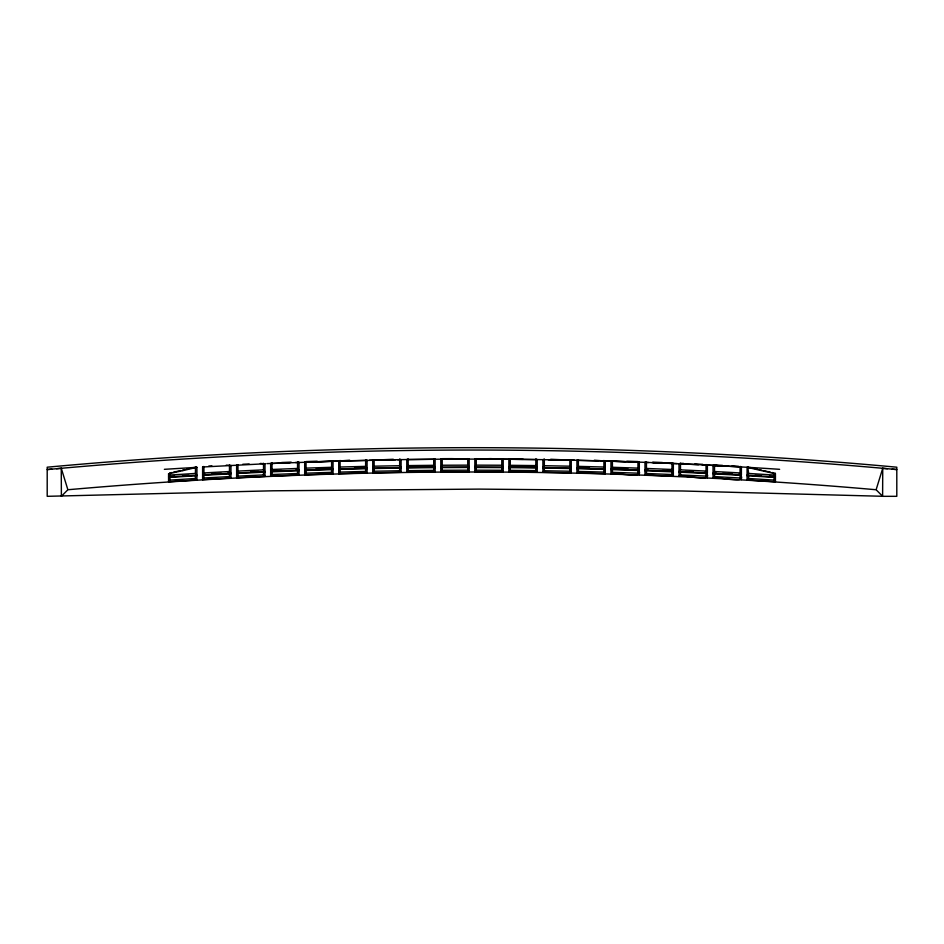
<?xml version="1.0" encoding="UTF-8"?>
<svg xmlns="http://www.w3.org/2000/svg" width="944" height="944" viewBox="0 0 944 944"><rect width="100%" height="100%" fill="white"/><g stroke="black" fill="none" stroke-linecap="round" stroke-linejoin="round"><path stroke-width="1.42" d="M195.62 475.033L196.93 475.705L196.93 479.977L168.575 481.77L168.575 477.487L169.896 476.543L174.687 476.236M196.93 475.198L195.432 473.44L195.491 467.115L196.93 467.327L196.93 475.198L168.575 476.98L168.575 473.829L171.761 472.531M169.896 476.543L169.896 480.095L168.575 481.77M168.575 476.98L169.873 474.254M195.432 475.245L195.432 478.49L196.93 479.977M227.882 473.109L230.961 473.794L230.961 478.077L202.606 479.646L202.606 475.363L205.532 474.348M226.289 465.121L230.961 465.427L230.961 473.286L202.606 474.867L202.606 466.997L203.692 466.489M203.939 474.443L203.939 477.994L202.606 479.646M202.606 474.867L203.939 472.932L203.939 466.82M230.961 478.077L229.475 476.578L229.475 473.487M230.961 473.286L229.475 471.528L229.475 464.955M263.789 471.504L264.993 472.142L264.993 476.413L236.625 477.782L236.625 473.499L239.575 472.507M260.32 463.433L264.993 463.775L264.993 471.634L236.625 473.003L236.625 465.132L237.735 464.625M236.625 477.782L237.971 476.13L237.982 472.59M236.625 473.003L237.982 471.08L237.982 464.967M264.993 476.413L263.506 474.903L263.506 471.516M264.993 471.634L263.518 469.852L263.518 463.292M295.956 470.006L299.012 470.737L299.012 475.009L270.657 476.165L270.657 471.894L272.014 470.985L281.595 470.572M297.643 461.911L299.012 462.371L299.012 470.23L270.657 471.386L270.657 463.516L272.025 462.914M270.657 476.165L272.014 474.525L272.014 470.985M270.657 471.386L272.014 469.475L272.025 463.032M299.012 475.009L297.549 473.487L297.549 469.947M299.012 470.23L297.549 468.448L297.549 462.112M304.688 474.808L304.688 470.525L306.057 469.628L306.057 473.18L304.688 474.808L333.043 473.864L333.043 469.581L331.592 468.779L315.626 469.298M331.686 460.755L333.043 461.227L333.043 469.085L304.688 470.029L304.688 462.159L305.974 461.604M304.688 470.029L306.057 468.13L306.057 462.135M333.043 473.864L331.592 472.33L331.592 468.779M333.043 469.085L331.592 467.28L331.592 461.179M338.719 473.687L338.719 469.416L340.1 468.531L340.1 472.083L338.719 473.687L367.074 472.956L367.074 468.684L365.623 467.87L354.46 468.141M365.635 459.811L367.074 460.318L367.074 468.189L338.719 468.92L338.719 461.05L349.669 460.2M338.719 468.92L340.1 467.032L340.1 460.471M367.074 472.956L365.623 471.422L365.623 468.767M367.074 468.189L365.623 466.371L365.635 460.153M372.75 472.838L372.75 468.566L374.131 467.681L374.131 471.233L372.75 472.838L401.106 472.307L401.106 468.035L399.76 467.268M399.76 459.185L401.106 459.681L401.106 467.54L372.75 468.059L372.75 460.2L393.282 459.256M372.75 468.059L374.143 466.183L374.143 459.622M401.106 472.307L399.666 470.761L399.666 467.823M401.106 467.54L399.666 465.711L399.666 459.268M406.781 472.224L406.781 467.953L408.174 467.091L420.941 466.926L433.709 466.808L435.137 467.646L435.137 471.917L406.781 472.224L408.174 470.631L408.174 467.091M433.792 458.784L435.137 459.28L435.137 467.138L406.781 467.445L408.174 465.593L408.174 459.256M435.137 471.917L433.709 470.348L433.709 466.808M435.137 467.138L433.709 465.309L433.709 459.315M440.801 471.87L440.801 467.599L442.217 466.737L442.217 470.289L440.801 471.87L469.168 471.764L469.168 467.492L467.74 466.643M440.801 467.091L442.217 465.239L442.217 458.678L451.787 458.631L469.168 459.138L469.168 466.985L440.801 467.091L440.801 459.232L442.217 458.678M467.74 458.583L467.74 465.144L469.168 466.985M503.199 471.87L501.783 470.289L501.783 466.737L503.199 467.599L503.199 471.87L474.832 471.764L474.832 467.492L476.26 466.643M474.832 466.985L474.832 459.138L490.62 458.619L503.199 459.232L503.199 467.091L474.832 466.985L476.26 465.144L476.26 458.583M474.832 471.764L476.26 470.195L476.26 466.808M508.863 467.646L508.863 471.917L537.219 472.224L537.219 467.953L535.826 467.091L510.291 466.808L508.863 467.646L537.219 467.953M535.909 459.067L537.219 459.598L537.219 467.445L508.863 467.138L508.863 459.28L510.208 458.784M544.24 459.185L542.894 459.681L542.894 467.54L571.25 468.059L571.25 460.2L550.718 459.256M605.281 473.569L605.281 469.416L603.9 468.531L603.9 472.083L605.281 473.687L576.926 472.956L576.926 468.684L578.377 467.87L589.54 468.141M662.405 470.572L671.986 470.985L673.343 471.894L673.343 476.165L644.988 475.009L644.988 470.737L648.044 470.006M772.098 472.496L775.425 473.829L775.425 476.98L747.07 475.198L747.07 467.327L750.799 467.61M237.971 476.13L263.506 474.903M892.115 469.133L896.8 469.569L882.734 468.295L882.616 496.32L896.8 496.32L896.8 467.197A4632.55 4632.55 0 0 0 47.2 467.197L47.2 496.32L272.851 490.797L479.186 489.11L682.441 490.986L882.616 496.284L876.126 489.747A4608.242 4608.242 0 0 0 67.874 489.747L61.384 496.284L61.266 468.295A4630.19 4630.19 0 0 1 882.734 468.295L887.419 468.708M774.127 474.254L775.425 476.98M876.174 489.57L882.734 468.295M508.863 467.138L510.291 465.309L510.291 459.315M542.894 467.54L544.334 465.711L544.334 459.268M594.331 460.2L605.281 461.05L605.281 468.92L576.926 468.189L578.377 466.371L578.365 460.153M638.026 461.604L639.312 462.159L639.312 470.029L610.957 469.085L612.408 467.28L612.408 461.179M671.975 462.914L673.343 463.516L673.343 471.386L644.988 470.23L646.451 468.448L646.451 462.112M706.1 464.554L707.375 465.132L707.375 473.003L679.007 471.634L680.482 469.852L680.482 463.292L683.68 463.433M740.143 466.407L741.394 466.997L741.394 474.867L713.039 473.286L714.525 471.528L714.525 464.955L722.502 465.38M747.07 475.198L748.568 473.44L774.104 475.044M508.863 471.917L510.291 470.348L510.291 466.808M571.25 472.838L569.869 471.233L569.869 467.681L571.25 468.566L571.25 472.838L542.894 472.307L544.334 470.761L544.334 467.823M576.926 472.956L578.377 471.422L578.377 468.767M639.312 474.808L637.943 473.18L637.943 469.628C646.888 480.059 616.066 472.024 610.957 473.864L612.408 472.33L612.408 468.779L628.374 469.298M644.988 475.009L646.451 473.487L646.451 469.947M704.425 472.507L706.018 472.59C715.009 483.493 683.232 474.1 679.007 476.413L680.494 474.903L680.494 471.516M738.468 474.348L740.061 474.443C748.981 485.192 718.136 476.236 713.039 478.077L714.525 476.578L714.525 473.487M769.313 476.236L774.104 476.543L775.425 477.487L775.425 481.77L747.07 479.977L748.568 478.49L748.568 475.245M542.894 472.307L542.894 468.035L544.24 467.268M610.957 473.864L610.957 469.581L612.408 468.779M679.007 476.413L679.007 472.142L680.211 471.504M713.039 478.077L713.039 473.794L716.118 473.109M747.07 479.977L747.07 475.705L748.38 475.033M406.781 467.445L406.781 459.598L408.091 459.067M576.926 468.189L576.926 460.318L578.365 459.811M610.957 469.085L610.957 461.227L612.314 460.755M644.988 470.23L644.988 462.371L646.357 461.911M679.007 471.634L679.007 463.775L680.482 463.292M713.039 473.286L713.039 465.427L714.525 464.955M193.744 467.528L196.753 467.339L182.865 470.619M192.942 467.717L190.523 468.283M188.906 468.661L186.464 469.227M182.794 470.631L168.575 473.829M184.835 469.593L182.381 470.147M173.342 472.177L176.552 471.457M180.646 470.537L177.366 471.268M51.885 469.133L47.2 469.569L61.266 468.295L67.826 489.57M56.581 468.708L61.266 468.295M169.896 475.044L195.432 473.44M168.575 477.487L196.93 475.705M169.896 480.095L195.432 478.49M164.374 469.321L196.753 467.339M182.664 475.729L189.048 475.328M202.606 466.997L264.993 463.775M203.939 472.932L229.475 471.528M202.606 475.363L230.961 473.794M203.939 477.994L229.475 476.578M208.73 466.088L211.928 465.911M211.916 473.982L221.486 473.451M242.773 464.271L249.157 463.964M237.982 471.08L263.518 469.852M236.625 473.499L264.993 472.142M250.738 471.953L258.727 471.575M270.657 463.516L290.15 462.713M272.014 469.475L297.549 468.448M270.657 471.894L299.012 470.737M272.014 474.525L297.549 473.487M281.595 462.513L291.165 462.123M266.833 463.622L342.259 460.955M295.472 462.501L299.012 462.371M304.688 470.525L333.043 469.581M306.057 461.569L317.231 461.179M304.688 462.159L333.043 461.227M306.057 468.13L331.592 467.28M306.057 473.18L331.592 472.33M318.104 461.628L395.784 459.763M340.1 467.032L365.623 466.371M338.719 469.416L367.074 468.684M340.1 472.083L365.623 471.422M344.041 460.908L367.074 460.318M372.75 460.2L390.474 459.846M372.75 468.566L401.106 468.035M374.143 466.183L399.666 465.711M374.131 471.233L399.666 470.761M369.387 460.212C506.185 457.226 643.1 460.271 779.626 469.321M397.566 459.728L401.106 459.681M406.781 459.598L435.137 459.28M408.174 465.593L433.709 465.309M406.781 467.953L435.137 467.646M408.174 470.631L433.709 470.348M440.801 459.232L444.353 459.221M442.217 465.239L467.74 465.144M440.801 467.599L469.168 467.492M442.217 470.289L467.74 470.195L469.168 471.764M451.444 459.173L469.168 459.138M474.832 459.138L490.786 459.173M476.26 465.144L501.783 465.239L503.199 467.091M474.832 467.492L503.199 467.599M476.26 470.195L501.783 470.289M497.877 459.209L523.306 459.35M508.863 459.28L537.219 459.598M510.291 465.309L535.826 465.593L537.219 467.445M510.291 470.348L535.826 470.631L537.219 472.224M542.894 459.681L544.664 459.704M542.894 468.035L571.25 468.566M548.216 459.763L574.613 460.212M544.334 465.711L569.857 466.183L571.25 468.059M544.334 470.761L569.869 471.233M551.756 459.822L571.25 460.2M576.926 460.318L598.189 460.861M578.377 466.371L603.9 467.032L605.281 468.92M576.926 468.684L605.281 469.416M578.377 471.422L603.9 472.083M601.741 460.955L625.896 461.628M610.957 461.227L639.312 462.159M612.408 467.28L637.943 468.13L639.312 470.029M610.957 469.581L639.312 470.525M612.408 472.33L637.943 473.18M626.769 461.179L637.943 461.569M644.988 462.371L648.528 462.501M646.451 468.448L671.986 469.475L673.343 471.386M644.988 470.737L673.343 471.894M646.451 473.487L671.986 474.525L673.343 476.165M652.835 462.123L662.405 462.513M653.85 462.713L673.343 463.516M652.068 462.643L677.167 463.622M679.007 463.775L698.513 464.684M680.482 469.852L706.018 471.08L707.375 473.003M679.007 472.142L707.375 473.499M680.494 474.903L706.029 476.13L707.375 477.782M685.273 471.575L693.262 471.953M694.843 463.964L702.82 464.354M702.053 464.861L728.414 466.194M705.593 465.038L707.375 465.132M713.039 465.427L741.394 466.997M714.525 471.528L740.061 472.932L741.394 474.867M713.039 473.794L741.394 475.363M714.525 476.578L740.061 477.994L741.394 479.646M722.514 473.451L732.084 473.982M732.072 465.911L738.456 466.277M747.07 475.705L775.425 477.487M748.568 478.49L774.104 480.095L775.425 481.77M754.952 475.328L761.336 475.729M775.425 473.829L747.247 467.339L747.801 466.82L748.568 473.18M763.519 470.572L767 471.351M767.861 471.552L770.422 472.118M761.773 470.183L759.153 469.593M757.418 469.192L754.858 468.602M754.032 468.401L751.589 467.799M774.104 480.071L774.104 476.543M740.061 466.82L740.061 472.932M740.061 474.443L740.061 477.994M706.018 464.967L706.018 471.08M706.018 472.59L706.029 476.13M671.975 463.032L671.986 469.475M671.986 470.985L671.986 474.525M637.943 462.135L637.943 468.13M603.9 460.471L603.9 467.032M569.857 459.622L569.857 466.183M535.826 470.631L535.826 467.091M535.826 459.256L535.826 465.593M501.783 458.678L501.783 465.239M467.74 466.808L467.74 470.195M169.814 473.05A14.325 5.711 1.4 0 1 169.837 474.254M774.446 474.23A14.325 5.487 -8.6 0 1 775.213 473.074"/></g></svg>
